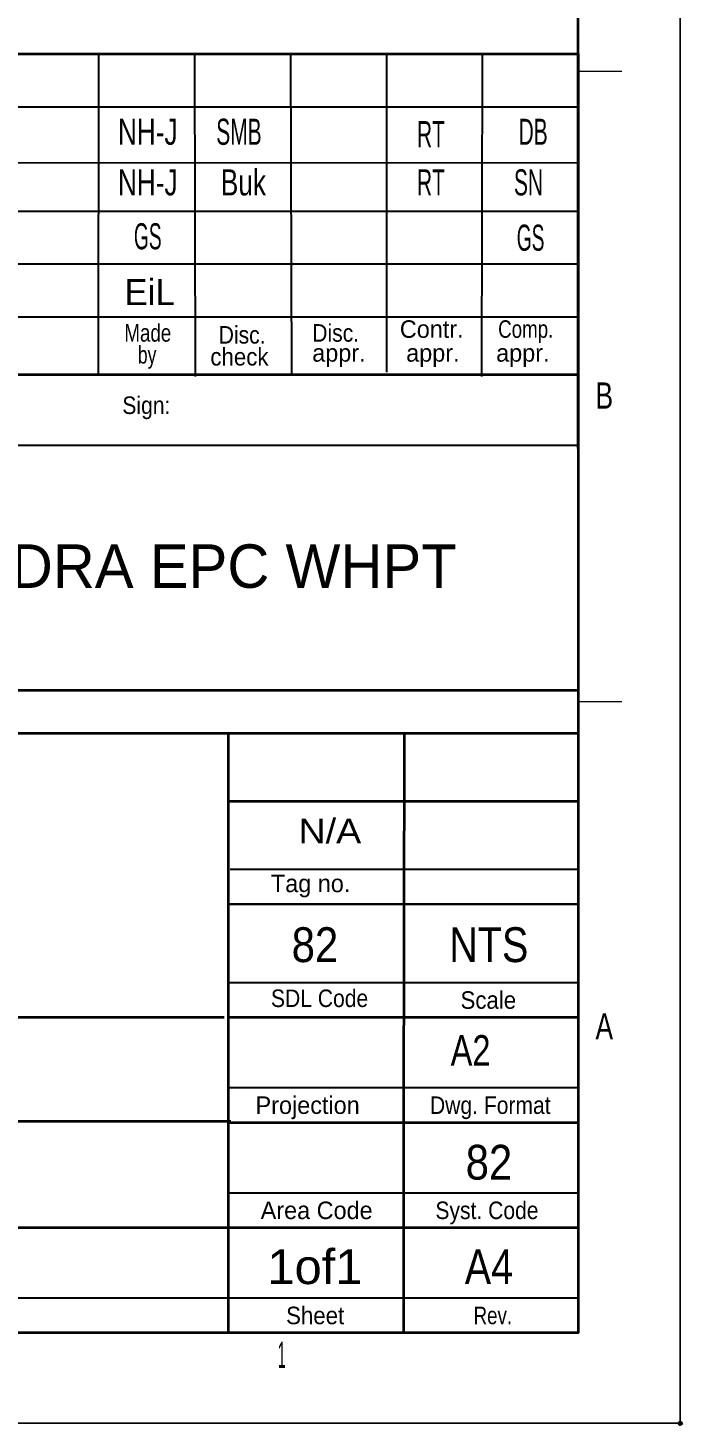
# Model space of a CAD drawing. Header units: millimetres. Extents: x 0 to 841, y 0 to 594.
# Drawn here: x 766 to 841.2, y -0.2 to 160.3 of the extents above; entities that cross this region are included whole.
import ezdxf
from ezdxf.enums import TextEntityAlignment as Align

# ---------------------------------------------------------------- set-up
doc = ezdxf.new("R2010")
doc.units = ezdxf.units.MM
doc.header["$LTSCALE"] = 0.8
doc.header["$PDMODE"] = 32
doc.header["$PDSIZE"] = 0.4
for name, color, linetype, lineweight in [('1', 7, 'Continuous', 13), ('12', 7, 'Continuous', 35), ('9', 7, 'Continuous', 13)]:
    doc.layers.add(name, color=color, linetype=linetype, lineweight=lineweight)
doc.layers.add('2', color=7, linetype='Continuous')

msp = doc.modelspace()

# ---------------------------------------------------------------- linework, layer by layer
at = {"layer": '1', "lineweight": 25}
for p, q in [((774.1331, 157.3701), (774.0709, 120.4906)), ((785.1591, 157.3701), (785.2441, 120.3071)), ((796.185, 157.3701), (796.2906, 120.4551)), ((807.211, 157.3701), (807.222, 120.7858)), ((818.237, 157.3701), (818.1535, 120.289)), ((648.8252, 151.274), (829.2693, 151.274)), ((648.8268, 144.9488), (829.2677, 144.852)), ((648.8276, 139.2898), (829.2701, 139.285)), ((648.8173, 133.2315), (829.2748, 133.2315)), ((648.8126, 127.1669), (829.263, 127.1669)), ((648.7228, 112.4181), (829.2756, 112.4181)), ((789.2465, 63.6646), (829.285, 63.6646)), ((789.1685, 50.6528), (829.2748, 50.6528)), ((789.1685, 38.5709), (829.289, 38.5709)), ((789.1685, 26.4898), (829.285, 26.4898)), ((648.8228, 14.4087), (829.285, 14.4087))]:
    msp.add_line(p, q, dxfattribs=at)
at = {"layer": '1', "lineweight": 35}
for p, q in [((829.263, 157.3701), (829.263, 83.348)), ((829.2567, 120.4906), (648.8079, 120.4748)), ((829.285, 79.2724), (648.8732, 79.2724)), ((789.0795, 22.4803), (789.0724, 79.2567)), ((809.2157, 34.5441), (809.2929, 79.2535)), ((829.285, 71.4606), (789.1134, 71.4606)), ((829.285, 59.648), (788.9921, 59.6331)), ((788.5559, 46.6299), (648.822, 46.6299)), ((829.285, 46.6252), (789.1685, 46.6252)), ((789.3409, 34.6961), (648.9969, 34.6969)), ((809.2157, 34.5441), (789.1685, 34.5441)), ((809.2157, 22.463), (809.2157, 34.5441)), ((829.2898, 34.5441), (809.2157, 34.5441)), ((829.2748, 22.463), (648.9717, 22.463)), ((789.0787, 10.3921), (789.0787, 22.4732)), ((809.2157, 10.3819), (809.2157, 22.463))]:
    msp.add_line(p, q, dxfattribs=at)
at = {"layer": '1'}
for p, q in [((834.2748, 155.3567), (829.263, 155.3567)), ((834.2748, 82.9244), (829.263, 82.9244))]:
    msp.add_line(p, q, dxfattribs=at)
at = {"layer": '1', "lineweight": 35}
for points in [[(829.263, 112.0142), (829.263, 582.2276), (10.3331, 582.2276), (10.3331, 10.3819)], [(648.7843, 84.1236), (648.8378, 157.3701), (829.263, 157.3701)]]:
    msp.add_lwpolyline(points, dxfattribs=at)
msp.add_lwpolyline([(648.8102, 84.2291), (829.2709, 84.2291), (829.2709, 10.4063), (648.8102, 10.4063)], close=True, dxfattribs=at)
at = {"layer": '12', "lineweight": 13}
msp.add_lwpolyline([(0, 594), (841, 594), (841, 0), (0, 0)], close=True, dxfattribs=at)
at = {"layer": '2'}
msp.add_point((841, 0), dxfattribs=at)
at = {"layer": '9'}
msp.add_lwpolyline([(0, 0), (841, 0), (841, 594), (0, 594)], close=True, dxfattribs=at)

# ---------------------------------------------------------------- texts
at = {"layer": '1'}
for s, height, width, p in [('Made', 2.013, 0.8, (777.0953, 124.2937)), ('Disc.', 2.013, 0.9, (787.9386, 124.0717)), ('Disc.', 2.013, 0.9, (798.6913, 124.2929)), ('Comp.', 2.013, 0.8, (820.0591, 124.7354)), ('by', 2.013, 0.75, (778.6441, 121.7756)), ('check', 2.013, 0.95, (786.9811, 121.5543)), ('Sign:', 2.013, 0.9, (776.8646, 115.9827)), ('N/A', 2.813, 1.15, (797.1079, 66.6598)), ('SDL Code', 2.013, 0.9, (793.9449, 47.8362)), ('Scale', 2.013, 0.95, (815.7315, 47.6323)), ('Dwg. Format', 2.013, 0.9, (812.2228, 35.5512)), ('Syst. Code', 2.013, 0.9, (812.8496, 23.4693)), ('Sheet', 2.013, 0.95, (795.6843, 11.3882)), ('Rev.', 2.013, 0.8, (817.2346, 11.3882))]:
    msp.add_text(s, height=height, dxfattribs=dict(at, width=width)).set_placement(p)
for s, p in [('Contr.', (808.7598, 124.7354)), ('appr.', (798.6913, 121.9969)), ('appr.', (809.4898, 121.9969)), ('appr.', (819.8315, 121.9969)), ('Tag no.', (793.9409, 61.0378)), ('Projection', (792.1756, 35.5512)), ('Area Code', (792.7646, 23.4693))]:
    msp.add_text(s, height=2.013, dxfattribs=at).set_placement(p)
at = {"layer": '1', "width": 0.75}
for s, p in [('B', (833.2709, 116.5961)), ('A', (833.2709, 44.1087))]:
    msp.add_text(s, height=3.02, dxfattribs=at).set_placement(p, align=Align.RIGHT)
at = {"layer": '1', "width": 0.4}
msp.add_text('1', height=3.02, dxfattribs=at).set_placement((795.1799, 6.3543), align=Align.CENTER)
at = {"layer": '12'}
for s, height, width, p in [('NH-J', 3, 0.75, (779.7819, 146.9142)), ('SMB', 3, 0.6, (790.2646, 146.9142)), ('RT', 3, 0.6, (812.3331, 146.6394)), ('DB', 3, 0.6, (824.085, 146.9142)), ('NH-J', 3, 0.75, (779.7819, 141.1008)), ('Buk', 3, 0.75, (790.7787, 141.1008)), ('RT', 3, 0.6, (812.3331, 141.1008)), ('SN', 3, 0.6, (823.5496, 141.1008)), ('GS', 3, 0.55, (779.7819, 134.9047)), ('GS', 3, 0.55, (823.7874, 134.7402)), ('A2', 3.5, 0.8, (816.8913, 41.1087))]:
    msp.add_text(s, height=height, dxfattribs=dict(at, width=width)).set_placement(p, align=Align.CENTER)
at = {"layer": '2'}
for s, height, p in [('EiL', 3, (780, 128.5)), ('HULDRA EPC WHPT', 5, (782.9827, 96))]:
    msp.add_text(s, height=height, dxfattribs=at).set_placement(p, align=Align.CENTER)
for s, width, p in [('82', 0.9, (799, 53)), ('NTS', 0.85, (818.9862, 53)), ('82', 0.9, (819, 28)), ('1of1', 1.05, (799, 16)), ('A4', 0.85, (819, 16))]:
    msp.add_text(s, height=4, dxfattribs=dict(at, width=width)).set_placement(p, align=Align.CENTER)

doc.saveas('drawing.dxf')
